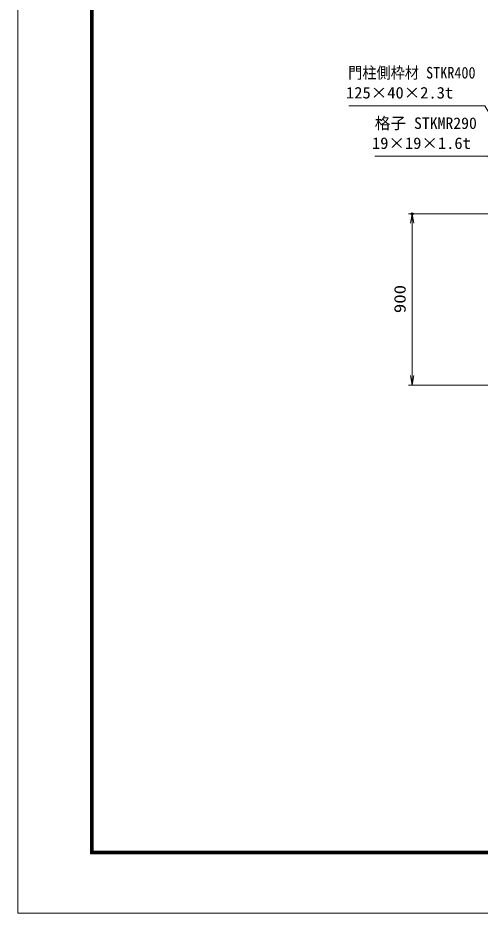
# Model space of a CAD drawing. Units: millimetres at full size; details may follow other scales. Extents: x -5940 to 5940, y -4200 to 4200.
# Drawn here: x -5940 to -3513, y -4200 to 500 of the extents above; entities that cross this region are included whole.
import ezdxf
from ezdxf.enums import TextEntityAlignment as Align

# ---------------------------------------------------------------- set-up
doc = ezdxf.new("R2010")
doc.units = ezdxf.units.MM
doc.header["$LTSCALE"] = 20
doc.header["$PDMODE"] = 32
doc.header["$PDSIZE"] = 10
for name, color, linetype, lineweight in [('0-0_D-TTL', 7, 'Continuous', 18), ('0-6_寸法線', 4, 'Continuous', 18), ('0-7_0', 7, 'Continuous', 18)]:
    doc.layers.add(name, color=color, linetype=linetype, lineweight=lineweight)
doc.layers.add('0-8_Defpoints', color=7, linetype='Continuous')
doc.styles.add('ＭＳ ゴシック', font='')
doc.styles.get('ＭＳ ゴシック').set_extended_font_data('MS Gothic')

# ---------------------------------------------------------------- blocks, each defined once
blk = doc.blocks.new('_Open')
at = {"layer": '0-7_0'}
blk.add_line((-20, 3.333), (0, 0), dxfattribs=at)
blk.add_lwpolyline([(-20, -3.333), (0, 0), (-20, 0)], dxfattribs=at)
blk = doc.blocks.new('S26')
at = {"layer": '0-6_寸法線'}
for points in [[(-14408579.6, 58507673.5), (-14394302, 58507673.5), (-14389438.5, 58499633.3), (-14388921, 58498777.7)], [(-14389581.1, 58499547.1), (-14388921, 58498777.7), (-14389295.9, 58499719.6)]]:
    blk.add_lwpolyline(points, dxfattribs=at)
at = {"layer": '0-6_寸法線', "color": 254, "style": 'ＭＳ ゴシック'}
for s, width, p in [('門柱側枠材 STKR400', 0.9, (-14408640.1, 58510170.4)), ('125×40×2.3t', 1.05, (-14408867.6, 58508070.4))]:
    blk.add_text(s, height=1212, dxfattribs=dict(at, width=width)).set_placement(p, align=Align.BOTTOM_LEFT)
blk = doc.blocks.new('S27')
at = {"layer": '0-6_寸法線'}
for points in [[(-14405854.8, 58502375.9), (-14393986.8, 58502375.9), (-14386431.4, 58489573.9), (-14385923.2, 58488712.7)], [(-14386575, 58489489.2), (-14385923.2, 58488712.7), (-14386287.9, 58489658.6)]]:
    blk.add_lwpolyline(points, dxfattribs=at)
at = {"layer": '0-6_寸法線', "color": 254, "style": 'ＭＳ ゴシック'}
blk.add_text('格子 STKMR290', height=1212, dxfattribs=at).set_placement((-14405854.8, 58504872.8), align=Align.BOTTOM_LEFT)
at = {"layer": '0-6_寸法線', "color": 254, "style": 'ＭＳ ゴシック', "width": 1.05}
blk.add_text('19×19×1.6t', height=1212, dxfattribs=at).set_placement((-14406142.8, 58502772.8), align=Align.BOTTOM_LEFT)

msp = doc.modelspace()

# ---------------------------------------------------------------- linework, layer by layer
at = {"layer": '0-0_D-TTL'}
for points in [[(-5940, -4200), (5940, -4200), (5940, 4200), (-5940, 4200)], [(-5558.14, 3889.71), (5558.14, 3889.71), (5558.14, -3888.86), (-5558.14, -3888.86)], [(-5554.61, 3886.18), (5554.61, 3886.18), (5554.61, -3885.32), (-5554.61, -3885.32)], [(-5551.07, 3882.64), (5551.07, 3882.64), (5551.07, -3881.79), (-5551.07, -3881.79)], [(-5547.54, 3879.11), (5547.54, 3879.11), (5547.54, -3878.25), (-5547.54, -3878.25)], [(-5544, 3875.57), (5544, 3875.57), (5544, -3874.71), (-5544, -3874.71)]]:
    msp.add_lwpolyline(points, close=True, dxfattribs=at)
at = {"layer": '0-6_寸法線'}
for p, q in [((-1686.54, -528.48), (-3889.39, -528.48)), ((-3869.39, -1428.48), (-3869.39, -528.48)), ((-3414.04, -1428.48), (-3889.39, -1428.48))]:
    msp.add_line(p, q, dxfattribs=at)
at = {"layer": '0-8_Defpoints'}
msp.add_point((-3869.39, -528.48), dxfattribs=at)

# ---------------------------------------------------------------- block references
at = {"layer": '0-6_寸法線', "xscale": 0.05, "yscale": 0.05}
for name in ['S26', 'S27']:
    msp.add_blockref(name, (716226.25, -2925345.27), dxfattribs=at)
at = {"layer": '0-6_寸法線', "xscale": 2.5, "yscale": 2.5}
for p, rotation in [((-3869.39, -528.48), 90), ((-3869.39, -1428.48), 270)]:
    msp.add_blockref('_Open', p, dxfattribs=dict(at, rotation=rotation))

# ---------------------------------------------------------------- texts
at = {"layer": '0-6_寸法線', "color": 254, "style": 'ＭＳ ゴシック', "width": 1.2}
msp.add_text('900', height=60.56, rotation=90, dxfattribs=at).set_placement((-3885.73, -1050.48), align=Align.BOTTOM_LEFT)

doc.saveas('drawing.dxf')
